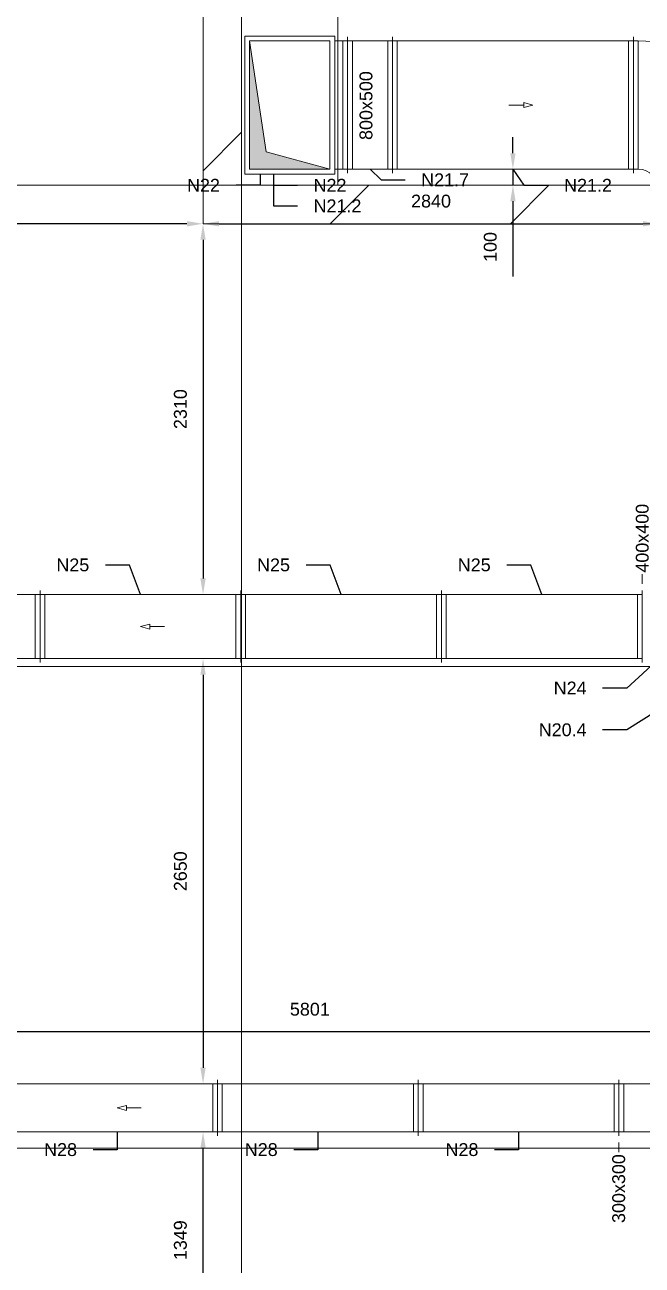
# Model space of a CAD drawing. Header units: millimetres. Extents: x 59762 to 60194, y -87842 to -87548.
# Drawn here: x 59952.72 to 59956.57, y -87791.27 to -87783.54 of the extents above; entities that cross this region are included whole.
import ezdxf
from ezdxf import colors
from ezdxf.entities.mleader import LeaderData, LeaderLine
from ezdxf.math import Vec2, Vec3

# ---------------------------------------------------------------- set-up
doc = ezdxf.new("R2010")
doc.units = ezdxf.units.MM
doc.linetypes.add('JIS_02_1.2', pattern=[2.5, 1.25, -1.25])
for name, color, linetype, lineweight in [('kanały', 7, 'Continuous', 20), ('nawi. strzałki', 150, 'Continuous', 20), ('wymiary', 7, 'Continuous', 13)]:
    doc.layers.add(name, color=color, linetype=linetype, lineweight=lineweight)
doc.layers.add('osie', color=7, linetype='JIS_02_1.2', lineweight=5, transparency=0.7)
doc.layers.add('podkład', color=7, linetype='Continuous', lineweight=13, transparency=0.7)
doc.styles.add('styl1', font='arial.ttf', dxfattribs={"height": 0.08})
doc.dimstyles.new('Kopia Opisowy', dxfattribs={"dimscale": 0, "dimtxt": 0.08, "dimasz": 0.1, "dimexe": 0, "dimexo": 0.2, "dimgap": 0.1, "dimtad": 1, "dimlfac": 1000, "dimtxsty": 'styl1', "dimcen": 2.5, "dimadec": 0, "dimazin": 0, "dimtfac": 1, "dimtmove": 0, "dimatfit": 3, "dimfxl": 1, "dimarcsym": 0})

# ---------------------------------------------------------------- blocks, each defined once
blk = doc.blocks.new('*D79')
at = {"layer": 'Defpoints', "color": 0, "transparency": 16777216}
for p in [(59955.7608, -87784.4364), (59955.7608, -87784.5364), (59955.7608, -87784.5364)]:
    blk.add_point(p, dxfattribs=at)
at = {"layer": 'wymiary', "color": 0, "lineweight": -2, "transparency": 16777216}
for p, q in [((59955.7608, -87784.3364), (59955.7608, -87784.2364)), ((59955.7608, -87784.4364), (59955.7608, -87784.5364)), ((59955.7608, -87784.6364), (59955.7608, -87785.1053))]:
    blk.add_line(p, q, dxfattribs=at)
at = {"layer": 'wymiary', "color": 0, "transparency": 16777216}
for points in [[(59955.7442, -87784.3364), (59955.7775, -87784.3364), (59955.7608, -87784.4364)], [(59955.7442, -87784.6364), (59955.7775, -87784.6364), (59955.7608, -87784.5364)]]:
    blk.add_solid(points, dxfattribs=at)
at = {"layer": 'wymiary', "color": 0, "transparency": 16777216, "insert": (59955.62, -87784.9209), "char_height": 0.08, "attachment_point": 5, "rotation": 90, "style": 'styl1'}
blk.add_mtext('100', dxfattribs=at)
blk = doc.blocks.new('*D66')
at = {"layer": 'Defpoints', "color": 0, "transparency": 16777216}
for p in [(59951.0698, -87784.7764), (59953.8308, -87784.7764), (59951.0698, -87785.5984)]:
    blk.add_point(p, dxfattribs=at)
at = {"layer": 'wymiary', "color": 0, "lineweight": -2, "transparency": 16777216}
for p, q in [((59951.0698, -87785.3984), (59951.0698, -87784.7764)), ((59953.7308, -87784.7764), (59951.1698, -87784.7764))]:
    blk.add_line(p, q, dxfattribs=at)
at = {"layer": 'wymiary', "color": 0, "transparency": 16777216}
for points in [[(59951.1698, -87784.7597), (59951.1698, -87784.793), (59951.0698, -87784.7764)], [(59953.7308, -87784.7597), (59953.7308, -87784.793), (59953.8308, -87784.7764)]]:
    blk.add_solid(points, dxfattribs=at)
at = {"layer": 'wymiary', "color": 0, "transparency": 16777216, "insert": (59952.4503, -87784.6355), "char_height": 0.08, "attachment_point": 5, "style": 'styl1'}
blk.add_mtext('2761', dxfattribs=at)
blk = doc.blocks.new('*D70')
at = {"layer": 'Defpoints', "color": 0, "transparency": 16777216}
for p in [(59953.8308, -87784.7764), (59953.8308, -87787.0864), (59953.8308, -87787.0864)]:
    blk.add_point(p, dxfattribs=at)
at = {"layer": 'wymiary', "color": 0, "lineweight": -2, "transparency": 16777216}
blk.add_line((59953.8308, -87784.8764), (59953.8308, -87786.9864), dxfattribs=at)
at = {"layer": 'wymiary', "color": 0, "transparency": 16777216}
for points in [[(59953.8142, -87784.8764), (59953.8475, -87784.8764), (59953.8308, -87784.7764)], [(59953.8142, -87786.9864), (59953.8475, -87786.9864), (59953.8308, -87787.0864)]]:
    blk.add_solid(points, dxfattribs=at)
at = {"layer": 'wymiary', "color": 0, "transparency": 16777216, "insert": (59953.69, -87785.9314), "char_height": 0.08, "attachment_point": 5, "rotation": 90, "style": 'styl1'}
blk.add_mtext('2310', dxfattribs=at)
blk = doc.blocks.new('*D71')
at = {"layer": 'Defpoints', "color": 0, "transparency": 16777216}
for p in [(59953.8308, -87787.4864), (59953.8308, -87790.1364), (59953.8308, -87790.1364)]:
    blk.add_point(p, dxfattribs=at)
at = {"layer": 'wymiary', "color": 0, "lineweight": -2, "transparency": 16777216}
blk.add_line((59953.8308, -87787.5864), (59953.8308, -87790.0364), dxfattribs=at)
at = {"layer": 'wymiary', "color": 0, "transparency": 16777216}
for points in [[(59953.8142, -87787.5864), (59953.8475, -87787.5864), (59953.8308, -87787.4864)], [(59953.8142, -87790.0364), (59953.8475, -87790.0364), (59953.8308, -87790.1364)]]:
    blk.add_solid(points, dxfattribs=at)
at = {"layer": 'wymiary', "color": 0, "transparency": 16777216, "insert": (59953.69, -87788.8114), "char_height": 0.08, "attachment_point": 5, "rotation": 90, "style": 'styl1'}
blk.add_mtext('2650', dxfattribs=at)
blk = doc.blocks.new('*D72')
at = {"layer": 'Defpoints', "color": 0, "transparency": 16777216}
for p in [(59953.8308, -87790.4364), (59953.8308, -87790.4364), (59953.8308, -87791.7854)]:
    blk.add_point(p, dxfattribs=at)
at = {"layer": 'wymiary', "color": 0, "lineweight": -2, "transparency": 16777216}
blk.add_line((59953.8308, -87791.6854), (59953.8308, -87790.5364), dxfattribs=at)
at = {"layer": 'wymiary', "color": 0, "transparency": 16777216}
for points in [[(59953.8142, -87790.5364), (59953.8475, -87790.5364), (59953.8308, -87790.4364)], [(59953.8142, -87791.6854), (59953.8475, -87791.6854), (59953.8308, -87791.7854)]]:
    blk.add_solid(points, dxfattribs=at)
at = {"layer": 'wymiary', "color": 0, "transparency": 16777216, "insert": (59953.69, -87791.1109), "char_height": 0.08, "attachment_point": 5, "rotation": 90, "style": 'styl1'}
blk.add_mtext('1349', dxfattribs=at)
blk = doc.blocks.new('*D64')
at = {"layer": 'Defpoints', "color": 0, "transparency": 16777216}
for p in [(59953.8308, -87784.7764), (59956.6708, -87784.7764), (59956.6708, -87784.7764)]:
    blk.add_point(p, dxfattribs=at)
at = {"layer": 'wymiary', "color": 0, "lineweight": -2, "transparency": 16777216}
blk.add_line((59953.9308, -87784.7764), (59956.5708, -87784.7764), dxfattribs=at)
at = {"layer": 'wymiary', "color": 0, "transparency": 16777216}
for points in [[(59953.9308, -87784.7597), (59953.9308, -87784.793), (59953.8308, -87784.7764)], [(59956.5708, -87784.7597), (59956.5708, -87784.793), (59956.6708, -87784.7764)]]:
    blk.add_solid(points, dxfattribs=at)
at = {"layer": 'wymiary', "color": 0, "transparency": 16777216, "insert": (59955.2508, -87784.6355), "char_height": 0.08, "attachment_point": 5, "style": 'styl1'}
blk.add_mtext('2840', dxfattribs=at)
blk = doc.blocks.new('*D65')
at = {"layer": 'Defpoints', "color": 0, "transparency": 16777216}
for p in [(59951.0698, -87788.9764), (59951.0698, -87789.8126), (59956.8708, -87789.8126)]:
    blk.add_point(p, dxfattribs=at)
at = {"layer": 'wymiary', "color": 0, "lineweight": -2, "transparency": 16777216}
for p, q in [((59951.0698, -87789.1764), (59951.0698, -87789.8126)), ((59956.8708, -87789.6126), (59956.8708, -87789.8126)), ((59956.7708, -87789.8126), (59951.1698, -87789.8126))]:
    blk.add_line(p, q, dxfattribs=at)
at = {"layer": 'wymiary', "color": 0, "transparency": 16777216}
for points in [[(59951.1698, -87789.796), (59951.1698, -87789.8293), (59951.0698, -87789.8126)], [(59956.7708, -87789.796), (59956.7708, -87789.8293), (59956.8708, -87789.8126)]]:
    blk.add_solid(points, dxfattribs=at)
at = {"layer": 'wymiary', "color": 0, "transparency": 16777216, "insert": (59954.496, -87789.6718), "char_height": 0.08, "attachment_point": 5, "style": 'styl1'}
blk.add_mtext('5801', dxfattribs=at)
blk = doc.blocks.new('_None')

msp = doc.modelspace()

# ---------------------------------------------------------------- hatches: boundary and pattern name
at = {"layer": 'kanały'}
h = msp.add_hatch(color=256, dxfattribs=at)
h.dxf.hatch_style = 1
h.paths.add_polyline_path([(59954.120847, -87783.63638), (59954.224908, -87784.327174), (59954.620847, -87784.43638), (59954.120847, -87784.43638)])
at = {"layer": 'podkład'}
h = msp.add_hatch(dxfattribs=at)
h.set_pattern_fill('ANSI31', color=256, scale=0.25)
h.set_pattern_definition([(45, (56984.5771, -93786.78106), (-0.56126601, 0.56126601), [])])
h.paths.add_polyline_path([(59941.720847, -87772.18638), (59941.720847, -87793.88638), (59972.420847, -87793.88638), (59972.420847, -87772.18638)])
h.paths.add_polyline_path([(59942.070847, -87772.53638), (59953.830847, -87772.53638), (59953.830847, -87784.77638), (59960.310847, -87784.77638), (59960.310847, -87772.53638), (59972.070847, -87772.53638), (59972.070847, -87793.53638), (59942.070847, -87793.53638)], flags=16)
h.paths.add_polyline_path([(59954.070847, -87772.53638), (59960.070847, -87772.53638), (59960.070847, -87784.53638), (59954.070847, -87784.53638)], flags=16)

# ---------------------------------------------------------------- linework, layer by layer
at = {"layer": 'kanały', "ltscale": 20}
for p, q in [((59954.090847, -87783.63638), (59954.090847, -87783.60638)), ((59954.090847, -87783.60638), (59954.650847, -87783.60638)), ((59954.650847, -87783.60638), (59954.650847, -87784.46638)), ((59955.010847, -87783.63638), (59955.010847, -87783.61138)), ((59955.010847, -87783.63638), (59955.010847, -87783.61138)), ((59956.510847, -87783.61138), (59956.510847, -87783.63638)), ((59956.510847, -87783.63638), (59956.510847, -87783.61138)), ((59954.090847, -87783.63638), (59954.090847, -87784.43638)), ((59954.120847, -87783.63638), (59954.620847, -87783.63638)), ((59954.120847, -87783.63638), (59954.120847, -87784.43638)), ((59954.620847, -87783.63638), (59954.620847, -87784.43638)), ((59954.730847, -87783.63638), (59955.010847, -87783.63638)), ((59954.760847, -87783.63638), (59954.760847, -87784.43638)), ((59954.980847, -87783.63638), (59954.980847, -87784.43638)), ((59955.010847, -87783.63638), (59956.510847, -87783.63638)), ((59955.010847, -87783.63638), (59955.010847, -87784.43638)), ((59955.010847, -87783.63638), (59955.010847, -87784.43638)), ((59955.040847, -87783.63638), (59955.040847, -87784.43638)), ((59956.480847, -87783.63638), (59956.480847, -87784.43638)), ((59956.510847, -87784.43638), (59956.510847, -87783.63638)), ((59956.540847, -87783.63638), (59956.510847, -87783.63638)), ((59956.510847, -87783.63638), (59956.510847, -87784.43638)), ((59956.540847, -87784.43638), (59956.540847, -87783.63638)), ((59954.090847, -87784.46638), (59954.090847, -87784.43638)), ((59954.650847, -87784.46638), (59954.090847, -87784.46638)), ((59954.120847, -87784.43638), (59954.620847, -87784.43638)), ((59954.730847, -87784.43638), (59955.010847, -87784.43638)), ((59955.010847, -87784.43638), (59956.510847, -87784.43638)), ((59955.010847, -87784.46138), (59955.010847, -87784.43638)), ((59955.010847, -87784.46138), (59955.010847, -87784.43638)), ((59956.510847, -87784.43638), (59956.510847, -87784.46138)), ((59956.510847, -87784.43638), (59956.540847, -87784.43638)), ((59956.510847, -87784.46138), (59956.510847, -87784.43638)), ((59952.785847, -87787.08638), (59952.785847, -87787.48638)), ((59952.815847, -87787.08638), (59952.815847, -87787.06138)), ((59952.815847, -87787.08638), (59952.815847, -87787.06138)), ((59954.065847, -87787.08638), (59952.815847, -87787.08638)), ((59952.815847, -87787.08638), (59952.815847, -87787.48638)), ((59952.815847, -87787.08638), (59952.815847, -87787.48638)), ((59952.845847, -87787.08638), (59952.845847, -87787.48638)), ((59954.035847, -87787.08638), (59954.035847, -87787.48638)), ((59954.065847, -87787.08638), (59954.065847, -87787.06138)), ((59954.065847, -87787.08638), (59954.065847, -87787.06138)), ((59955.315847, -87787.08638), (59954.065847, -87787.08638)), ((59954.065847, -87787.08638), (59954.065847, -87787.48638)), ((59954.065847, -87787.08638), (59954.065847, -87787.48638)), ((59954.095847, -87787.08638), (59954.095847, -87787.48638)), ((59955.285847, -87787.08638), (59955.285847, -87787.48638)), ((59955.315847, -87787.08638), (59955.315847, -87787.06138)), ((59955.315847, -87787.08638), (59955.315847, -87787.06138)), ((59956.565847, -87787.08638), (59955.315847, -87787.08638)), ((59955.315847, -87787.08638), (59955.315847, -87787.48638)), ((59955.315847, -87787.08638), (59955.315847, -87787.48638)), ((59955.345847, -87787.08638), (59955.345847, -87787.48638)), ((59956.535847, -87787.08638), (59956.535847, -87787.48638)), ((59956.565847, -87787.08638), (59956.565847, -87787.06138)), ((59956.565847, -87787.08638), (59956.565847, -87787.48638)), ((59952.815847, -87787.51138), (59952.815847, -87787.48638)), ((59954.065847, -87787.48638), (59952.815847, -87787.48638)), ((59952.815847, -87787.51138), (59952.815847, -87787.48638)), ((59954.065847, -87787.51138), (59954.065847, -87787.48638)), ((59955.315847, -87787.48638), (59954.065847, -87787.48638)), ((59954.065847, -87787.51138), (59954.065847, -87787.48638)), ((59955.315847, -87787.51138), (59955.315847, -87787.48638)), ((59956.565847, -87787.48638), (59955.315847, -87787.48638)), ((59955.315847, -87787.51138), (59955.315847, -87787.48638)), ((59956.565847, -87787.51138), (59956.565847, -87787.48638)), ((59953.920847, -87790.13638), (59953.920847, -87790.11138)), ((59953.920847, -87790.13638), (59953.920847, -87790.11138)), ((59955.170847, -87790.13638), (59955.170847, -87790.11138)), ((59955.170847, -87790.13638), (59955.170847, -87790.11138)), ((59956.420847, -87790.11138), (59956.420847, -87790.13638)), ((59956.420847, -87790.13638), (59956.420847, -87790.11138)), ((59953.920847, -87790.13638), (59952.670847, -87790.13638)), ((59953.890847, -87790.13638), (59953.890847, -87790.43638)), ((59955.170847, -87790.13638), (59953.920847, -87790.13638)), ((59953.920847, -87790.13638), (59953.920847, -87790.43638)), ((59953.920847, -87790.13638), (59953.920847, -87790.43638)), ((59953.950847, -87790.13638), (59953.950847, -87790.43638)), ((59955.140847, -87790.13638), (59955.140847, -87790.43638)), ((59956.420847, -87790.13638), (59955.170847, -87790.13638)), ((59955.170847, -87790.13638), (59955.170847, -87790.43638)), ((59955.170847, -87790.13638), (59955.170847, -87790.43638)), ((59955.200847, -87790.13638), (59955.200847, -87790.43638)), ((59956.390847, -87790.13638), (59956.390847, -87790.43638)), ((59956.420847, -87790.43638), (59956.420847, -87790.13638)), ((59956.450847, -87790.13638), (59956.420847, -87790.13638)), ((59956.420847, -87790.13638), (59956.420847, -87790.43638)), ((59956.450847, -87790.43638), (59956.450847, -87790.13638)), ((59956.690847, -87790.13638), (59956.450847, -87790.13638)), ((59953.920847, -87790.43638), (59952.670847, -87790.43638)), ((59953.920847, -87790.46138), (59953.920847, -87790.43638)), ((59955.170847, -87790.43638), (59953.920847, -87790.43638)), ((59953.920847, -87790.46138), (59953.920847, -87790.43638)), ((59955.170847, -87790.46138), (59955.170847, -87790.43638)), ((59956.420847, -87790.43638), (59955.170847, -87790.43638)), ((59955.170847, -87790.46138), (59955.170847, -87790.43638)), ((59956.420847, -87790.43638), (59956.420847, -87790.46138)), ((59956.450847, -87790.43638), (59956.420847, -87790.43638)), ((59956.420847, -87790.46138), (59956.420847, -87790.43638)), ((59956.690847, -87790.43638), (59956.450847, -87790.43638))]:
    msp.add_line(p, q, dxfattribs=at)
at = {"layer": 'kanały', "ltscale": 0.007}
for p, q in [((59954.730847, -87783.63638), (59954.730847, -87783.61138)), ((59954.730847, -87783.63638), (59954.730847, -87783.61138)), ((59954.700847, -87783.63638), (59954.650847, -87783.63638)), ((59954.700847, -87783.63638), (59954.700847, -87784.43638)), ((59954.730847, -87783.63638), (59954.700847, -87783.63638)), ((59954.730847, -87783.63638), (59954.730847, -87784.43638)), ((59954.730847, -87783.63638), (59954.730847, -87784.43638)), ((59954.650847, -87784.43638), (59954.700847, -87784.43638)), ((59954.730847, -87784.43638), (59954.700847, -87784.43638)), ((59954.730847, -87784.46138), (59954.730847, -87784.43638)), ((59954.730847, -87784.46138), (59954.730847, -87784.43638))]:
    msp.add_line(p, q, dxfattribs=at)
at = {"layer": 'kanały'}
for p, q in [((59954.120847, -87783.63638), (59954.224908, -87784.327174)), ((59954.224908, -87784.327174), (59954.620847, -87784.43638))]:
    msp.add_line(p, q, dxfattribs=at)
at = {"layer": 'kanały', "color": 7, "ltscale": 20}
for p, q in [((59952.815847, -87787.08638), (59951.565847, -87787.08638)), ((59952.815847, -87787.48638), (59951.565847, -87787.48638))]:
    msp.add_line(p, q, dxfattribs=at)
at = {"layer": 'kanały', "ltscale": 20}
msp.add_arc((59956.540847, -87784.56638), 0.93, 360, 90, dxfattribs=at)
at = {"layer": 'kanały'}
msp.add_arc((59956.540847, -87784.56638), 0.13, 360, 90, dxfattribs=at)
at = {"layer": 'nawi. strzałki', "color": 7, "ltscale": 20}
for p, q in [((59955.735847, -87784.03638), (59955.827892, -87784.03638)), ((59955.885847, -87784.03638), (59955.827892, -87784.020851)), ((59955.827892, -87784.020851), (59955.827892, -87784.051909)), ((59955.885847, -87784.03638), (59955.827892, -87784.051909)), ((59953.440847, -87787.28638), (59953.498803, -87787.270851)), ((59953.440847, -87787.28638), (59953.498803, -87787.301909)), ((59953.498803, -87787.270851), (59953.498803, -87787.301909)), ((59953.590847, -87787.28638), (59953.498803, -87787.28638)), ((59953.295847, -87790.28638), (59953.353803, -87790.270851)), ((59953.353803, -87790.270851), (59953.353803, -87790.301909)), ((59953.295847, -87790.28638), (59953.353803, -87790.301909)), ((59953.445847, -87790.28638), (59953.353803, -87790.28638))]:
    msp.add_line(p, q, dxfattribs=at)
at = {"layer": 'osie', "linetype": 'Continuous'}
for p, q in [((59954.070847, -87795.29638), (59954.070847, -87770.29638)), ((59939.220847, -87784.53638), (59974.220847, -87784.53638)), ((59939.220847, -87787.53638), (59974.220847, -87787.53638)), ((59939.220847, -87790.53638), (59974.220847, -87790.53638))]:
    msp.add_line(p, q, dxfattribs=at)
at = {"layer": 'podkład'}
for p, q in [((59953.830847, -87784.77638), (59953.830847, -87772.53638)), ((59954.070847, -87784.53638), (59954.070847, -87772.53638)), ((59954.070847, -87784.53638), (59960.070847, -87784.53638)), ((59953.830847, -87784.77638), (59960.310847, -87784.77638)), ((59953.830847, -87784.77638), (59960.310847, -87784.77638))]:
    msp.add_line(p, q, dxfattribs=at)
at = {"layer": 'podkład', "ltscale": 20}
msp.add_line((59954.670847, -87782.53638), (59954.670847, -87784.53638), dxfattribs=at)
at = {"layer": 'wymiary'}
for p, q in [((59956.565847, -87786.960353), (59956.565847, -87787.020708)), ((59956.420847, -87790.562407), (59956.420847, -87790.502052))]:
    msp.add_line(p, q, dxfattribs=at)

# ---------------------------------------------------------------- texts
at = {"layer": 'wymiary', "ltscale": 20, "char_height": 0.08, "rotation": 90, "style": 'styl1'}
for s, insert, attachment_point in [('800x500', (59954.805555, -87784.254155), 1), ('400x400', (59956.526134, -87786.950527), 1), ('300x300', (59956.46056, -87791.003609), 7)]:
    msp.add_mtext_dynamic_manual_height_columns(s, width=0.44264358, gutter_width=1, heights=[0], dxfattribs=dict(at, insert=insert, attachment_point=attachment_point))

# ---------------------------------------------------------------- dimensions: what is measured, and where the dimension line sits
at = {"layer": 'wymiary'}
for base, p1, p2, angle, override, picture, middle in [((59955.760847, -87784.53638), (59955.760847, -87784.43638), (59955.760847, -87784.53638), 90, {"dimscale": 1, "dimse1": 1, "dimse2": 1, "dimtix": 0, "dimtofl": 1, "dimtmove": 0, "dimatfit": 3}, '*D79', (59955.620001, -87784.920855)), ((59956.670847, -87784.77638), (59953.830847, -87784.77638), (59956.670847, -87784.77638), 180, {"dimscale": 1, "dimse1": 1, "dimse2": 1, "dimtix": 0, "dimtofl": 1, "dimtmove": 0, "dimatfit": 3, "dimfxlon": 1}, '*D64', (59955.250847, -87784.635534)), ((59953.830847, -87787.08638), (59953.830847, -87784.77638), (59953.830847, -87787.08638), 90, {"dimscale": 1, "dimse1": 1, "dimse2": 1, "dimtix": 0, "dimtofl": 1, "dimtmove": 0, "dimatfit": 3}, '*D70', (59953.689974, -87785.93138)), ((59953.830847, -87790.13638), (59953.830847, -87787.48638), (59953.830847, -87790.13638), 90, {"dimscale": 1, "dimse1": 1, "dimse2": 1, "dimtix": 0, "dimtofl": 1, "dimtmove": 0, "dimatfit": 3}, '*D71', (59953.690001, -87788.81138)), ((59953.830847, -87790.43638), (59953.830847, -87791.78538), (59953.830847, -87790.43638), 90, {"dimscale": 1, "dimse1": 1, "dimse2": 1, "dimtix": 0, "dimtofl": 1, "dimtmove": 0, "dimatfit": 3}, '*D72', (59953.689974, -87791.11088))]:
    dim = msp.add_linear_dim(base=base, p1=p1, p2=p2, angle=angle, dimstyle='Kopia Opisowy', override=override, dxfattribs=at)
    dim.commit()
    dim.dimension.update_dxf_attribs({"geometry": picture, "text_midpoint": middle})
at = {"layer": 'wymiary', "color": 7}
dim = msp.add_linear_dim(base=(59951.069847, -87784.77638), p1=(59953.830847, -87784.77638), p2=(59951.069847, -87785.59838), angle=180, dimstyle='Kopia Opisowy', override={"dimscale": 1, "dimse1": 1, "dimtix": 0, "dimtofl": 1, "dimtmove": 0, "dimatfit": 3}, dxfattribs=at)
dim.commit()
dim.dimension.update_dxf_attribs({"geometry": '*D66', "text_midpoint": (59952.450347, -87784.635534)})
at = {"layer": 'wymiary'}
dim = msp.add_linear_dim(base=(59951.069847, -87789.812647), p1=(59956.870847, -87789.812647), p2=(59951.069847, -87788.97638), angle=180, dimstyle='Kopia Opisowy', override={"dimscale": 1, "dimtix": 0, "dimtofl": 1, "dimtmove": 0, "dimatfit": 3}, dxfattribs=at)
dim.commit()
dim.dimension.update_dxf_attribs({"geometry": '*D65', "text_midpoint": (59954.495991, -87789.812647), "dimtype": 160})

# ---------------------------------------------------------------- leaders
ml = msp.add_multileader_mtext('Standard', dxfattribs=at)
ml.set_content('N22', color=256, style='styl1')
ml.set_leader_properties()
ml.set_arrow_properties(name='NONE')
ml.build(insert=Vec2(0, 0))
ml.multileader.update_dxf_attribs({"dogleg_length": 0.15, "arrow_head_size": 0.1})
ctx = ml.context
ctx.base_point, ctx.char_height, ctx.arrow_head_size, ctx.landing_gap_size, ctx.plane_origin = Vec3(59953.645522, -87784.53638), 0.08, 0.1, 0.1, Vec3(59954.266425, -87785.039145)
ctx.text_align_type = 2
notes = []
notes.append((ctx, [(0, (1, 1, 0), (59954.186136, -87784.53638), (-1, 0), 0.15, [(0, [(59954.186136, -87784.46638)], 0, [])])]))
ctx.mtext.insert, ctx.mtext.width, ctx.mtext.alignment, ctx.mtext.flow_direction = Vec3(59953.936136, -87784.49638), 0.51353508, 3, 5
ml = msp.add_multileader_mtext('Standard', dxfattribs=at)
ml.set_content('N22', color=256, style='styl1')
ml.set_leader_properties()
ml.set_arrow_properties(name='NONE')
ml.build(insert=Vec2(0, 0))
ml.multileader.update_dxf_attribs({"dogleg_length": 0.15, "arrow_head_size": 0.1})
ctx = ml.context
ctx.base_point, ctx.char_height, ctx.arrow_head_size, ctx.landing_gap_size, ctx.plane_origin = Vec3(59954.419028, -87784.53638), 0.08, 0.1, 0.1, Vec3(59954.546425, -87785.039145)
notes.append((ctx, [(1, (1, 1, 0), (59954.269028, -87784.53638), (1, 0), 0.15, [(0, [(59954.269028, -87784.46638)], 0, [])])]))
ctx.mtext.insert, ctx.mtext.width, ctx.mtext.flow_direction = Vec3(59954.519028, -87784.49638), 0.51353508, 5
ml = msp.add_multileader_mtext('Standard', dxfattribs=at)
ml.set_content('N21.2', color=256, style='styl1')
ml.set_leader_properties()
ml.set_arrow_properties(name='NONE')
ml.build(insert=Vec2(0, 0))
ml.multileader.update_dxf_attribs({"dogleg_length": 0.15, "arrow_head_size": 0.1})
ctx = ml.context
ctx.base_point, ctx.char_height, ctx.arrow_head_size, ctx.landing_gap_size, ctx.plane_origin = Vec3(59954.419028, -87784.664727), 0.08, 0.1, 0.1, Vec3(59954.266425, -87785.039145)
notes.append((ctx, [(1, (1, 1, 0), (59954.269028, -87784.664727), (1, 0), 0.15, [(0, [(59954.269028, -87784.46638)], 0, [])])]))
ctx.mtext.insert, ctx.mtext.width, ctx.mtext.flow_direction = Vec3(59954.519028, -87784.624727), 0.51353508, 5
ml = msp.add_multileader_mtext('Standard', dxfattribs=at)
ml.set_content('N21.7', color=256, style='styl1')
ml.set_leader_properties()
ml.set_arrow_properties(name='NONE')
ml.build(insert=Vec2(0, 0))
ml.multileader.update_dxf_attribs({"dogleg_length": 0.15, "arrow_head_size": 0.1})
ctx = ml.context
ctx.base_point, ctx.char_height, ctx.arrow_head_size, ctx.landing_gap_size, ctx.plane_origin = Vec3(59955.089369, -87784.502472), 0.08, 0.1, 0.1, Vec3(59954.766425, -87785.009145)
notes.append((ctx, [(1, (1, 1, 0), (59954.939369, -87784.502472), (1, 0), 0.15, [(0, [(59954.870847, -87784.43638)], 0, [])])]))
ctx.mtext.insert, ctx.mtext.width, ctx.mtext.flow_direction = Vec3(59955.189369, -87784.462472), 0.51353508, 5
ml = msp.add_multileader_mtext('Standard', dxfattribs=at)
ml.set_content('N21.2', color=256, style='styl1')
ml.set_leader_properties()
ml.set_arrow_properties(name='NONE')
ml.build(insert=Vec2(0, 0))
ml.multileader.update_dxf_attribs({"dogleg_length": 0.15, "arrow_head_size": 0.1})
ctx = ml.context
ctx.base_point, ctx.char_height, ctx.arrow_head_size, ctx.landing_gap_size, ctx.plane_origin = Vec3(59955.979369, -87784.53638), 0.08, 0.1, 0.1, Vec3(59955.656425, -87785.009145)
notes.append((ctx, [(1, (1, 1, 0), (59955.829369, -87784.53638), (1, 0), 0.15, [(0, [(59955.760847, -87784.43638)], 0, [])])]))
ctx.mtext.insert, ctx.mtext.width, ctx.mtext.flow_direction = Vec3(59956.079369, -87784.49638), 0.51353508, 5
ml = msp.add_multileader_mtext('Standard', dxfattribs=at)
ml.set_content('N25', color=256, style='styl1')
ml.set_leader_properties()
ml.set_arrow_properties(name='NONE')
ml.build(insert=Vec2(0, 0))
ml.multileader.update_dxf_attribs({"dogleg_length": 0.15, "arrow_head_size": 0.1})
ctx = ml.context
ctx.base_point, ctx.char_height, ctx.arrow_head_size, ctx.landing_gap_size, ctx.plane_origin = Vec3(59952.830292, -87786.902971), 0.08, 0.1, 0.1, Vec3(59953.54527, -87787.659145)
ctx.text_align_type = 2
notes.append((ctx, [(1, (1, 1, 0), (59953.372325, -87786.902971), (-1, 0), 0.15, [(0, [(59953.440847, -87787.08638)], 0, [])])]))
ctx.mtext.insert, ctx.mtext.rotation, ctx.mtext.width, ctx.mtext.alignment, ctx.mtext.flow_direction = Vec3(59953.122325, -87786.862289), 6.28318531, 0.51353508, 3, 5
ml = msp.add_multileader_mtext('Standard', dxfattribs=at)
ml.set_content('N25', color=256, style='styl1')
ml.set_leader_properties()
ml.set_arrow_properties(name='NONE')
ml.build(insert=Vec2(0, 0))
ml.multileader.update_dxf_attribs({"dogleg_length": 0.15, "arrow_head_size": 0.1})
ctx = ml.context
ctx.base_point, ctx.char_height, ctx.arrow_head_size, ctx.landing_gap_size, ctx.plane_origin = Vec3(59954.080292, -87786.902971), 0.08, 0.1, 0.1, Vec3(59954.79527, -87787.659145)
ctx.text_align_type = 2
notes.append((ctx, [(1, (1, 1, 0), (59954.622325, -87786.902971), (-1, 0), 0.15, [(0, [(59954.690847, -87787.08638)], 0, [])])]))
ctx.mtext.insert, ctx.mtext.rotation, ctx.mtext.width, ctx.mtext.alignment, ctx.mtext.flow_direction = Vec3(59954.372325, -87786.862289), 6.28318531, 0.51353508, 3, 5
ml = msp.add_multileader_mtext('Standard', dxfattribs=at)
ml.set_content('N25', color=256, style='styl1')
ml.set_leader_properties()
ml.set_arrow_properties(name='NONE')
ml.build(insert=Vec2(0, 0))
ml.multileader.update_dxf_attribs({"dogleg_length": 0.15, "arrow_head_size": 0.1})
ctx = ml.context
ctx.base_point, ctx.char_height, ctx.arrow_head_size, ctx.landing_gap_size, ctx.plane_origin = Vec3(59955.330292, -87786.902971), 0.08, 0.1, 0.1, Vec3(59956.04527, -87787.659145)
ctx.text_align_type = 2
notes.append((ctx, [(1, (1, 1, 0), (59955.872325, -87786.902971), (-1, 0), 0.15, [(0, [(59955.940847, -87787.08638)], 0, [])])]))
ctx.mtext.insert, ctx.mtext.rotation, ctx.mtext.width, ctx.mtext.alignment, ctx.mtext.flow_direction = Vec3(59955.622325, -87786.862289), 6.28318531, 0.51353508, 3, 5
ml = msp.add_multileader_mtext('Standard', dxfattribs=at)
ml.set_content('N24', color=256, style='styl1')
ml.set_leader_properties()
ml.set_arrow_properties(name='NONE')
ml.build(insert=Vec2(0, 0))
ml.multileader.update_dxf_attribs({"dogleg_length": 0.15, "arrow_head_size": 0.1})
ctx = ml.context
ctx.base_point, ctx.char_height, ctx.arrow_head_size, ctx.landing_gap_size, ctx.plane_origin = Vec3(59955.928618, -87787.669526), 0.08, 0.1, 0.1, Vec3(59956.966425, -87787.859145)
ctx.text_align_type = 2
notes.append((ctx, [(0, (1, 1, 0), (59956.469723, -87787.669526), (-1, 0), 0.15, [(0, [(59956.670847, -87787.48638)], 0, [])])]))
ctx.mtext.insert, ctx.mtext.width, ctx.mtext.alignment, ctx.mtext.flow_direction = Vec3(59956.219723, -87787.629526), 0.51353508, 3, 5
ml = msp.add_multileader_mtext('Standard', dxfattribs=at)
ml.set_content('N20.4', color=256, style='styl1')
ml.set_leader_properties()
ml.set_arrow_properties(name='NONE')
ml.build(insert=Vec2(0, 0))
ml.multileader.update_dxf_attribs({"dogleg_length": 0.15, "arrow_head_size": 0.1})
ctx = ml.context
ctx.base_point, ctx.char_height, ctx.arrow_head_size, ctx.landing_gap_size, ctx.plane_origin = Vec3(59955.835412, -87787.930497), 0.08, 0.1, 0.1, Vec3(59956.666425, -87788.314145)
ctx.text_align_type = 2
notes.append((ctx, [(0, (1, 1, 0), (59956.469723, -87787.930497), (-1, 0), 0.15, [(0, [(59956.770847, -87787.74138)], 0, [])])]))
ctx.mtext.insert, ctx.mtext.width, ctx.mtext.alignment, ctx.mtext.flow_direction = Vec3(59956.219723, -87787.889815), 0.51353508, 3, 5
ml = msp.add_multileader_mtext('Standard', dxfattribs=at)
ml.set_content('N28', color=256, style='styl1')
ml.set_leader_properties()
ml.set_arrow_properties(name='NONE')
ml.build(insert=Vec2(0, 0))
ml.multileader.update_dxf_attribs({"dogleg_length": 0.15, "arrow_head_size": 0.1})
ctx = ml.context
ctx.base_point, ctx.char_height, ctx.arrow_head_size, ctx.landing_gap_size, ctx.plane_origin = Vec3(59952.754251, -87790.546823), 0.08, 0.1, 0.1, Vec3(59953.40027, -87791.009145)
ctx.text_align_type = 2
notes.append((ctx, [(1, (1, 1, 0), (59953.295847, -87790.546823), (-1, 0), 0.15, [(0, [(59953.295847, -87790.43638)], 0, [])])]))
ctx.mtext.insert, ctx.mtext.width, ctx.mtext.alignment, ctx.mtext.flow_direction = Vec3(59953.045847, -87790.50614), 0.51353508, 3, 5
ml = msp.add_multileader_mtext('Standard', dxfattribs=at)
ml.set_content('N28', color=256, style='styl1')
ml.set_leader_properties()
ml.set_arrow_properties(name='NONE')
ml.build(insert=Vec2(0, 0))
ml.multileader.update_dxf_attribs({"dogleg_length": 0.15, "arrow_head_size": 0.1})
ctx = ml.context
ctx.base_point, ctx.char_height, ctx.arrow_head_size, ctx.landing_gap_size, ctx.plane_origin = Vec3(59954.004251, -87790.546823), 0.08, 0.1, 0.1, Vec3(59954.65027, -87791.009145)
ctx.text_align_type = 2
notes.append((ctx, [(1, (1, 1, 0), (59954.545847, -87790.546823), (-1, 0), 0.15, [(0, [(59954.545847, -87790.43638)], 0, [])])]))
ctx.mtext.insert, ctx.mtext.width, ctx.mtext.alignment, ctx.mtext.flow_direction = Vec3(59954.295847, -87790.50614), 0.51353508, 3, 5
ml = msp.add_multileader_mtext('Standard', dxfattribs=at)
ml.set_content('N28', color=256, style='styl1')
ml.set_leader_properties()
ml.set_arrow_properties(name='NONE')
ml.build(insert=Vec2(0, 0))
ml.multileader.update_dxf_attribs({"dogleg_length": 0.15, "arrow_head_size": 0.1})
ctx = ml.context
ctx.base_point, ctx.char_height, ctx.arrow_head_size, ctx.landing_gap_size, ctx.plane_origin = Vec3(59955.254251, -87790.546823), 0.08, 0.1, 0.1, Vec3(59955.90027, -87791.009145)
ctx.text_align_type = 2
notes.append((ctx, [(1, (1, 1, 0), (59955.795847, -87790.546823), (-1, 0), 0.15, [(0, [(59955.795847, -87790.43638)], 0, [])])]))
ctx.mtext.insert, ctx.mtext.width, ctx.mtext.alignment, ctx.mtext.flow_direction = Vec3(59955.545847, -87790.50614), 0.51353508, 3, 5
for ctx, leaders in notes:
    for number, flags, end, landing, length, lines in leaders:
        leader = LeaderData()
        leader.index, (leader.has_last_leader_line, leader.has_dogleg_vector, leader.attachment_direction) = number, flags
        leader.last_leader_point, leader.dogleg_vector, leader.dogleg_length = Vec3(end), Vec3(landing), length
        for number, points, colour, breaks in lines:
            line = LeaderLine()
            line.index, line.vertices, line.color, line.breaks = number, Vec3.list(points), colors.encode_raw_color(colour), breaks
            leader.lines.append(line)
        ctx.leaders.append(leader)

doc.saveas('drawing.dxf')
